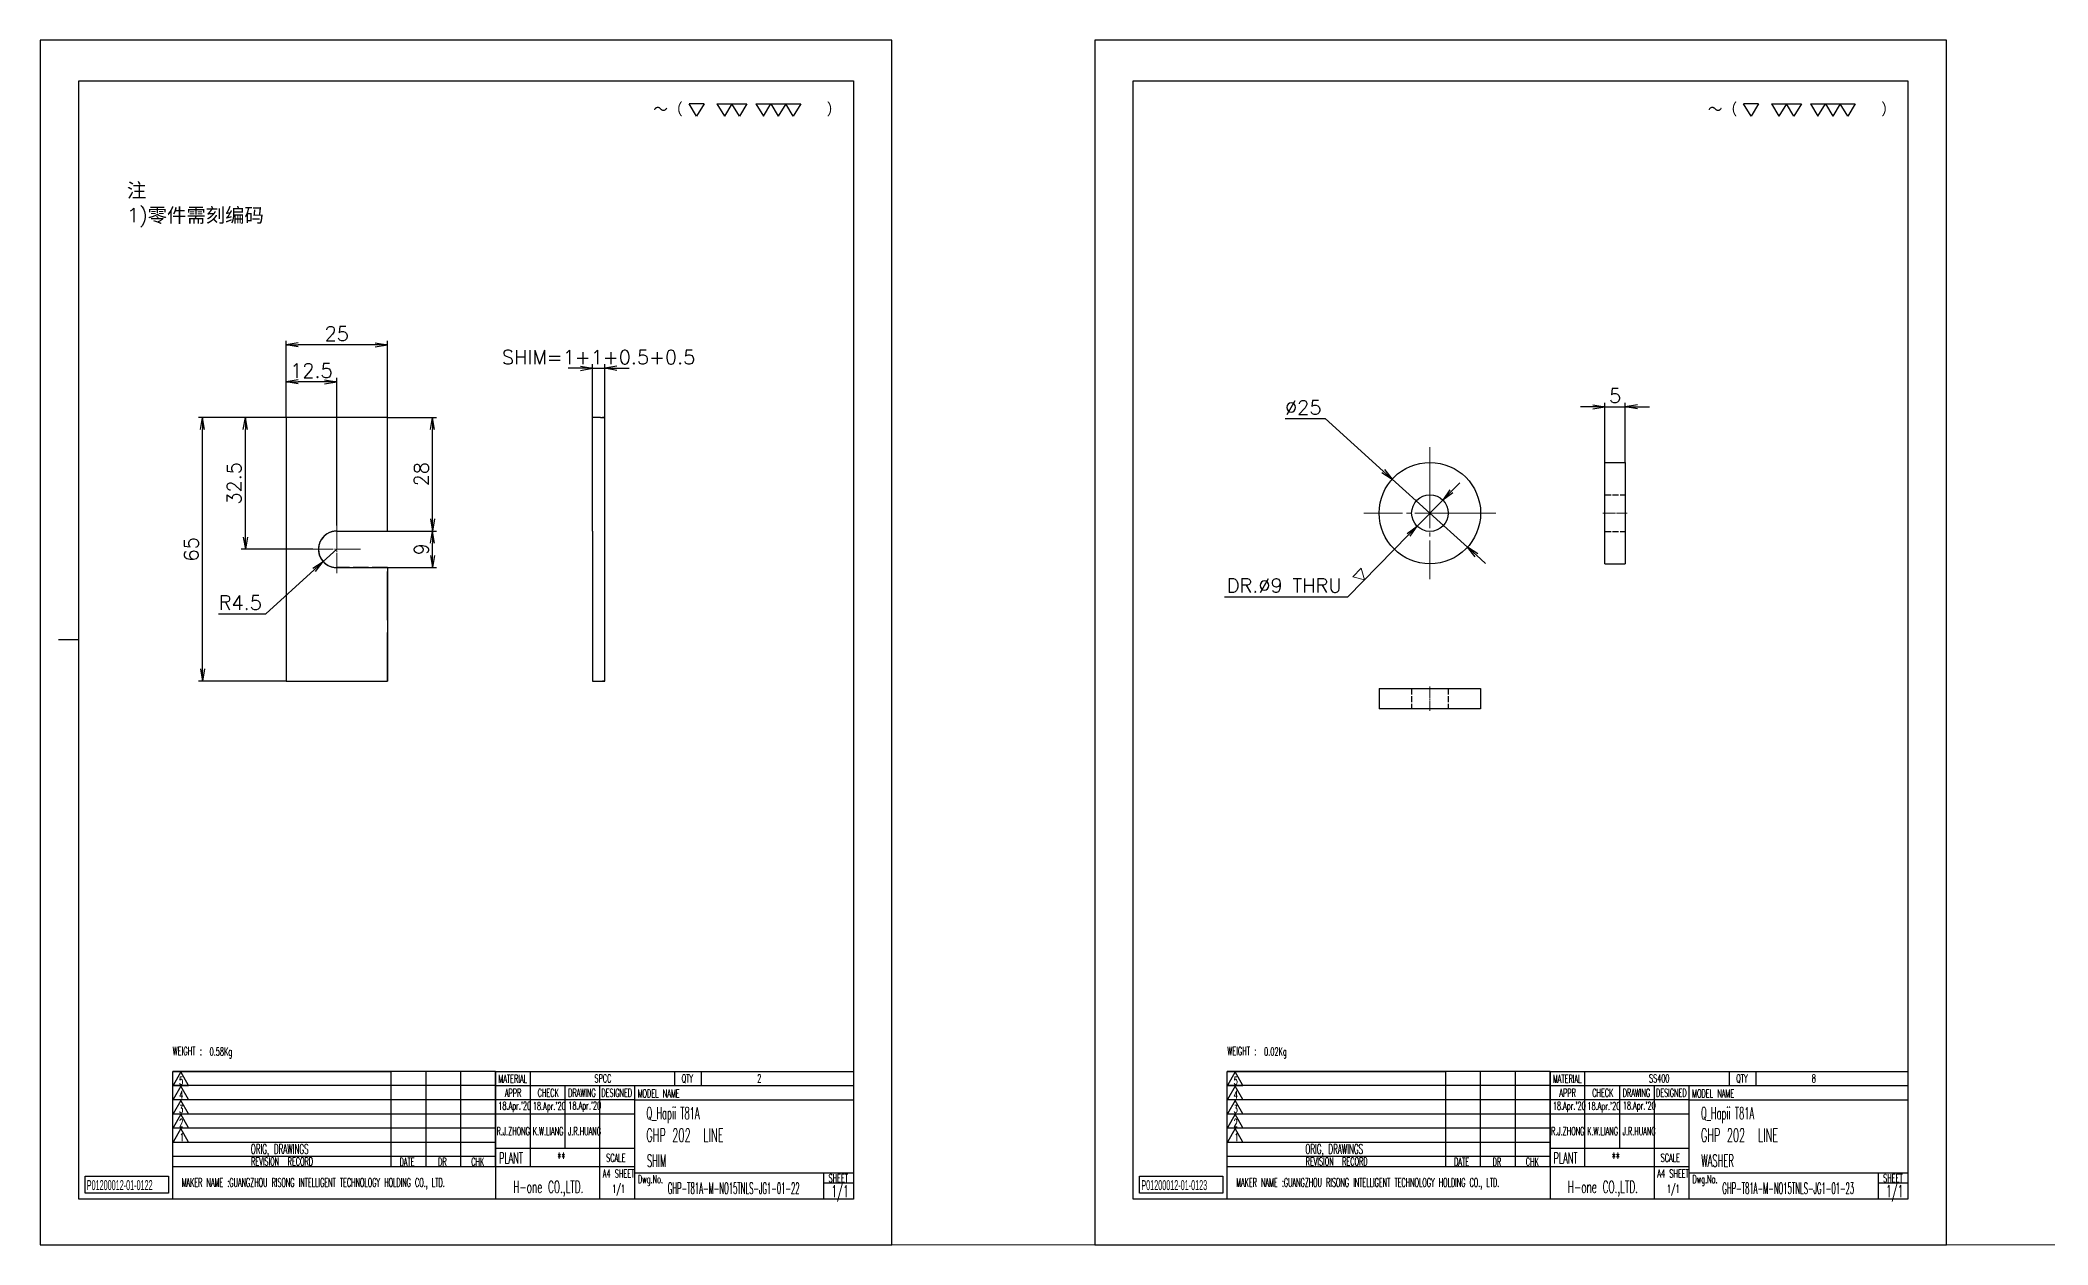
# Model space of a CAD drawing. Header units: millimetres. Extents: x -10155 to 20189, y -25550 to -22580.
# Drawn here: x 15844.8 to 16339.8, y -25547.7 to -25250.7 of the extents above; entities that cross this region are included whole.
import ezdxf
from ezdxf.enums import TextEntityAlignment as Align

# ---------------------------------------------------------------- set-up
doc = ezdxf.new("R2010")
doc.units = ezdxf.units.MM
for name, pattern in [('CENTER-HOKUTO', [23, 20, -1, 1, -1]), ('DASHED', [15, 12, -3]), ('HIDDEN-HOKUTO', [3.8, 2.5, -1.3])]:
    doc.linetypes.add(name, pattern=pattern)
for name, color, linetype in [('6', 2, 'Continuous'), ('title_frame', 7, 'Continuous'), ('word_dim', 253, 'Continuous')]:
    doc.layers.add(name, color=color, linetype=linetype)
for name, color, linetype, lineweight in [('AM_7', 2, 'CENTER-HOKUTO', 30), ('AM_HID', 1, 'HIDDEN-HOKUTO', 25), ('AM_VIS', 7, 'Continuous', 30), ('DIM', 3, 'Continuous', 20)]:
    doc.layers.add(name, color=color, linetype=linetype, lineweight=lineweight)
doc.styles.add('MX_NOTE_STANDARD', font='txt.shx', dxfattribs={"bigfont": 'bigfont.shx'})
doc.styles.get("Standard").update_dxf_attribs({"font": 'romans.shx', "bigfont": 'bigfont.shx'})
doc.dimstyles.new('HKT 1-1', dxfattribs={"dimtxt": 3.5, "dimasz": 3, "dimexe": 1, "dimexo": 0, "dimgap": 1, "dimtad": 3, "dimdsep": 46, "dimtxsty": 'Standard', "dimblk1": 'OPEN', "dimblk2": 'OPEN', "dimsah": 1, "dimcen": 0, "dimclrd": 256, "dimclre": 256, "dimclrt": 3, "dimazin": 2, "dimtfac": 1, "dimtmove": 0, "dimatfit": 3, "dimldrblk": 'OPEN', "dimfxl": 0, "dimtolj": 1, "dimlwd": 25, "dimlwe": 25, "dimarcsym": 0})
doc.dimstyles.new('HKT 1-1$3', dxfattribs={"dimtxt": 3.5, "dimasz": 3, "dimexe": 1, "dimexo": 0, "dimgap": 1, "dimtad": 3, "dimtoh": 1, "dimdsep": 46, "dimtxsty": 'Standard', "dimblk1": 'OPEN', "dimblk2": 'OPEN', "dimsah": 1, "dimcen": 0, "dimclrd": 256, "dimclre": 256, "dimclrt": 3, "dimazin": 2, "dimtfac": 1, "dimtmove": 0, "dimatfit": 3, "dimldrblk": 'OPEN', "dimfxl": 0, "dimtolj": 1, "dimlwd": 25, "dimlwe": 25, "dimarcsym": 0})
doc.dimstyles.new('HKT 1-1$4', dxfattribs={"dimtxt": 3.5, "dimasz": 3, "dimexe": 1, "dimexo": 0, "dimgap": 1, "dimtad": 3, "dimtoh": 1, "dimdsep": 46, "dimtxsty": 'Standard', "dimblk1": 'OPEN', "dimblk2": 'OPEN', "dimsah": 1, "dimcen": 0, "dimclrd": 256, "dimclre": 256, "dimclrt": 3, "dimazin": 2, "dimtfac": 1, "dimtmove": 0, "dimatfit": 3, "dimldrblk": 'OPEN', "dimfxl": 0, "dimtolj": 1, "dimlwd": 25, "dimlwe": 25, "dimarcsym": 0})

# ---------------------------------------------------------------- blocks, each defined once
blk = doc.blocks.new('\\M+18E64\\M+18FE3\\M+182B0\\M+18B4C\\M+18D86\\M+18169\\M+197CE\\M+1816A')
at = {"layer": '6', "color": 3}
for p, q in [((5.64, -0.64), (4.7, 0.92)), ((6.58, 0.92), (4.7, 0.92)), ((6.58, 0.92), (5.64, -0.64)), ((8.19, 0.92), (11.96, 0.92)), ((8.19, 0.92), (9.14, -0.64)), ((10.08, 0.92), (9.14, -0.64)), ((11.02, -0.64), (10.08, 0.92)), ((11.96, 0.92), (11.02, -0.64)), ((13.09, 0.92), (14.98, 0.92)), ((13.09, 0.92), (14.04, -0.64)), ((14.04, -0.64), (14.98, 0.92)), ((14.98, 0.92), (18.74, 0.92)), ((14.98, 0.92), (15.92, -0.64)), ((16.86, 0.92), (15.92, -0.64)), ((17.8, -0.64), (16.86, 0.92)), ((18.74, 0.92), (17.8, -0.64))]:
    blk.add_line(p, q, dxfattribs=at)
at = {"color": 3}
blk.add_text('\\M+18160\\M+18169\\M+18140             \\M+1816A', height=1.68, dxfattribs=at).set_placement((0.19, -0.66))
blk = doc.blocks.new('_Open')
at = {"color": 0, "lineweight": -2}
for p, q in [((-1, 0.17), (0, 0)), ((-1, -0.17), (0, 0)), ((0, 0), (-1, 0))]:
    blk.add_line(p, q, dxfattribs=at)
blk = doc.blocks.new('*D647')
at = {"layer": 'DEFPOINTS', "color": 0, "ltscale": 2}
for p in [(15905.4, -25325.8), (15905.4, -25343.7), (15930.4, -25343.7)]:
    blk.add_point(p, dxfattribs=at)
at = {"layer": 'word_dim', "lineweight": 25, "ltscale": 2}
for p, q in [((15905.4, -25343.7), (15905.4, -25324.8)), ((15927.4, -25325.8), (15908.4, -25325.8)), ((15930.4, -25343.7), (15930.4, -25324.8))]:
    blk.add_line(p, q, dxfattribs=at)
at = {"layer": 'word_dim', "lineweight": 25, "ltscale": 2, "xscale": 3, "yscale": 3, "zscale": 3, "rotation": 180}
blk.add_blockref('_Open', (15905.4, -25325.8), dxfattribs=at)
at = {"layer": 'word_dim', "lineweight": 25, "ltscale": 2, "xscale": 3, "yscale": 3, "zscale": 3}
blk.add_blockref('_Open', (15930.4, -25325.8), dxfattribs=at)
at = {"layer": 'word_dim', "color": 3, "ltscale": 2, "insert": (15917.9, -25323.05), "char_height": 3.5, "attachment_point": 5}
blk.add_mtext('\\A1;25', dxfattribs=at)
blk = doc.blocks.new('*D648')
at = {"layer": 'DEFPOINTS', "color": 0, "ltscale": 2}
for p in [(15884.79, -25343.7), (15905.4, -25343.7), (15905.4, -25408.7)]:
    blk.add_point(p, dxfattribs=at)
at = {"layer": 'word_dim', "lineweight": 25, "ltscale": 2}
for p, q in [((15905.4, -25343.7), (15883.79, -25343.7)), ((15884.79, -25405.7), (15884.79, -25346.7)), ((15905.4, -25408.7), (15883.79, -25408.7))]:
    blk.add_line(p, q, dxfattribs=at)
at = {"layer": 'word_dim', "lineweight": 25, "ltscale": 2, "xscale": 3, "yscale": 3, "zscale": 3}
for p, rotation in [((15884.79, -25343.7), 90), ((15884.79, -25408.7), 270)]:
    blk.add_blockref('_Open', p, dxfattribs=dict(at, rotation=rotation))
at = {"layer": 'word_dim', "color": 3, "ltscale": 2, "insert": (15882.04, -25376.2), "char_height": 3.5, "attachment_point": 5, "rotation": 90}
blk.add_mtext('\\A1;65', dxfattribs=at)
blk = doc.blocks.new('*D649')
at = {"layer": 'DEFPOINTS', "color": 0, "ltscale": 2}
for p in [(15905.4, -25334.9), (15905.4, -25343.7), (15917.9, -25370.35)]:
    blk.add_point(p, dxfattribs=at)
at = {"layer": 'word_dim', "lineweight": 25, "ltscale": 2}
for p, q in [((15905.4, -25343.7), (15905.4, -25333.9)), ((15917.9, -25370.35), (15917.9, -25333.9)), ((15914.9, -25334.9), (15908.4, -25334.9))]:
    blk.add_line(p, q, dxfattribs=at)
at = {"layer": 'word_dim', "lineweight": 25, "ltscale": 2, "xscale": 3, "yscale": 3, "zscale": 3, "rotation": 180}
blk.add_blockref('_Open', (15905.4, -25334.9), dxfattribs=at)
at = {"layer": 'word_dim', "lineweight": 25, "ltscale": 2, "xscale": 3, "yscale": 3, "zscale": 3}
blk.add_blockref('_Open', (15917.9, -25334.9), dxfattribs=at)
at = {"layer": 'word_dim', "color": 3, "ltscale": 2, "insert": (15911.65, -25332.15), "char_height": 3.5, "attachment_point": 5}
blk.add_mtext('\\A1;12.5', dxfattribs=at)
blk = doc.blocks.new('*D650')
at = {"layer": 'DEFPOINTS', "color": 0, "ltscale": 2}
for p in [(15895.38, -25343.7), (15905.4, -25343.7), (15912.05, -25376.2)]:
    blk.add_point(p, dxfattribs=at)
at = {"layer": 'word_dim', "lineweight": 25, "ltscale": 2}
for p, q in [((15905.4, -25343.7), (15894.38, -25343.7)), ((15895.38, -25373.2), (15895.38, -25346.7)), ((15912.05, -25376.2), (15894.38, -25376.2))]:
    blk.add_line(p, q, dxfattribs=at)
at = {"layer": 'word_dim', "lineweight": 25, "ltscale": 2, "xscale": 3, "yscale": 3, "zscale": 3}
for p, rotation in [((15895.38, -25343.7), 90), ((15895.38, -25376.2), 270)]:
    blk.add_blockref('_Open', p, dxfattribs=dict(at, rotation=rotation))
at = {"layer": 'word_dim', "color": 3, "ltscale": 2, "insert": (15892.63, -25359.95), "char_height": 3.5, "attachment_point": 5, "rotation": 90}
blk.add_mtext('\\A1;32.5', dxfattribs=at)
blk = doc.blocks.new('*D651')
at = {"layer": 'DEFPOINTS', "color": 0, "ltscale": 2}
for p in [(15930.4, -25343.7), (15941.53, -25343.7), (15930.4, -25371.7)]:
    blk.add_point(p, dxfattribs=at)
at = {"layer": 'word_dim', "lineweight": 25, "ltscale": 2}
for p, q in [((15930.4, -25343.7), (15942.53, -25343.7)), ((15941.53, -25368.7), (15941.53, -25346.7)), ((15930.4, -25371.7), (15942.53, -25371.7))]:
    blk.add_line(p, q, dxfattribs=at)
at = {"layer": 'word_dim', "lineweight": 25, "ltscale": 2, "xscale": 3, "yscale": 3, "zscale": 3}
for p, rotation in [((15941.53, -25343.7), 90), ((15941.53, -25371.7), 270)]:
    blk.add_blockref('_Open', p, dxfattribs=dict(at, rotation=rotation))
at = {"layer": 'word_dim', "color": 3, "ltscale": 2, "insert": (15938.78, -25357.7), "char_height": 3.5, "attachment_point": 5, "rotation": 90}
blk.add_mtext('\\A1;28', dxfattribs=at)
blk = doc.blocks.new('*D652')
at = {"layer": 'DEFPOINTS', "color": 0, "ltscale": 2}
for p in [(15930.4, -25371.7), (15941.53, -25371.7), (15930.4, -25380.7)]:
    blk.add_point(p, dxfattribs=at)
at = {"layer": 'word_dim', "lineweight": 25, "ltscale": 2}
for p, q in [((15930.4, -25371.7), (15942.53, -25371.7)), ((15941.53, -25377.7), (15941.53, -25374.7)), ((15930.4, -25380.7), (15942.53, -25380.7))]:
    blk.add_line(p, q, dxfattribs=at)
at = {"layer": 'word_dim', "lineweight": 25, "ltscale": 2, "xscale": 3, "yscale": 3, "zscale": 3}
for p, rotation in [((15941.53, -25371.7), 90), ((15941.53, -25380.7), 270)]:
    blk.add_blockref('_Open', p, dxfattribs=dict(at, rotation=rotation))
at = {"layer": 'word_dim', "color": 3, "ltscale": 2, "insert": (15938.78, -25376.2), "char_height": 3.5, "attachment_point": 5, "rotation": 90}
blk.add_mtext('\\A1;9', dxfattribs=at)
blk = doc.blocks.new('*D653')
at = {"layer": 'DEFPOINTS', "color": 0, "ltscale": 2}
for p in [(15917.9, -25376.2), (15914.58, -25379.24)]:
    blk.add_point(p, dxfattribs=at)
at = {"layer": 'word_dim', "lineweight": 25, "ltscale": 2}
for p, q in [((15917.9, -25376.2), (15914.58, -25379.24)), ((15900.46, -25392.11), (15912.36, -25381.26)), ((15888.79, -25392.11), (15900.46, -25392.11))]:
    blk.add_line(p, q, dxfattribs=at)
at = {"layer": 'word_dim', "lineweight": 25, "ltscale": 2, "xscale": 3, "yscale": 3, "zscale": 3, "rotation": 42.36104435192084}
blk.add_blockref('_Open', (15914.58, -25379.24), dxfattribs=at)
at = {"layer": 'word_dim', "color": 3, "ltscale": 2, "insert": (15894.12, -25389.36), "char_height": 3.5, "attachment_point": 5}
blk.add_mtext('\\A1;R4.5', dxfattribs=at)
blk = doc.blocks.new('*D654')
at = {"layer": 'DEFPOINTS', "color": 0, "ltscale": 2}
for p in [(15983.97, -25331.58), (15980.97, -25343.7), (15983.97, -25343.7)]:
    blk.add_point(p, dxfattribs=at)
at = {"layer": 'word_dim', "lineweight": 25, "ltscale": 2}
for p, q in [((15977.97, -25331.58), (15974.97, -25331.58)), ((15980.97, -25343.7), (15980.97, -25330.58)), ((15980.97, -25331.58), (15983.97, -25331.58)), ((15983.97, -25343.7), (15983.97, -25330.58)), ((15986.97, -25331.58), (15989.97, -25331.58))]:
    blk.add_line(p, q, dxfattribs=at)
at = {"layer": 'word_dim', "lineweight": 25, "ltscale": 2, "xscale": 3, "yscale": 3, "zscale": 3}
blk.add_blockref('_Open', (15980.97, -25331.58), dxfattribs=at)
at = {"layer": 'word_dim', "lineweight": 25, "ltscale": 2, "xscale": 3, "yscale": 3, "zscale": 3, "rotation": 180}
blk.add_blockref('_Open', (15983.97, -25331.58), dxfattribs=at)
at = {"layer": 'word_dim', "color": 3, "ltscale": 2, "insert": (15982.47, -25328.83), "char_height": 3.5, "attachment_point": 5}
blk.add_mtext('\\A1;SHIM=1+1+0.5+0.5', dxfattribs=at)
blk = doc.blocks.new('*D660')
at = {"layer": 'DEFPOINTS', "color": 0, "ltscale": 2}
for p in [(16178.15, -25358.91), (16196.7, -25375.66)]:
    blk.add_point(p, dxfattribs=at)
at = {"layer": 'word_dim', "lineweight": 25, "ltscale": 2}
for p, q in [((16151.78, -25343.98), (16161.61, -25343.98)), ((16161.61, -25343.98), (16175.92, -25356.9)), ((16196.7, -25375.66), (16178.15, -25358.91)), ((16198.93, -25377.67), (16201.16, -25379.68))]:
    blk.add_line(p, q, dxfattribs=at)
at = {"layer": 'word_dim', "lineweight": 25, "ltscale": 2, "xscale": 3, "yscale": 3, "zscale": 3}
for p, rotation in [((16178.15, -25358.91), 317.9260215707262), ((16196.7, -25375.66), 137.9260215707262)]:
    blk.add_blockref('_Open', p, dxfattribs=dict(at, rotation=rotation))
at = {"layer": 'word_dim', "color": 3, "ltscale": 2, "insert": (16156.2, -25341.23), "char_height": 3.5, "attachment_point": 5}
blk.add_mtext('\\A1;∅25', dxfattribs=at)
blk = doc.blocks.new('*D661')
at = {"layer": 'DEFPOINTS', "color": 0, "ltscale": 2}
for p in [(16190.58, -25364.07), (16184.27, -25370.5)]:
    blk.add_point(p, dxfattribs=at)
at = {"layer": 'word_dim', "lineweight": 25, "ltscale": 2}
for p, q in [((16192.68, -25361.93), (16194.78, -25359.79)), ((16190.58, -25364.07), (16184.27, -25370.5)), ((16167.23, -25387.88), (16182.17, -25372.64)), ((16136.8, -25387.88), (16167.23, -25387.88))]:
    blk.add_line(p, q, dxfattribs=at)
at = {"layer": 'word_dim', "lineweight": 25, "ltscale": 2, "xscale": 3, "yscale": 3, "zscale": 3}
for p, rotation in [((16190.58, -25364.07), 225.5586871352756), ((16184.27, -25370.5), 45.55868713527562)]:
    blk.add_blockref('_Open', p, dxfattribs=dict(at, rotation=rotation))
at = {"layer": 'word_dim', "color": 3, "ltscale": 2, "insert": (16151.51, -25385.13), "char_height": 3.5, "attachment_point": 5}
blk.add_mtext('\\A1;{\\Fromans,bigfont|c134;DR.}∅9{\\Fromans,bigfont|c134; THRU}', dxfattribs=at)
blk = doc.blocks.new('*D662')
at = {"layer": 'DEFPOINTS', "color": 0, "ltscale": 2}
for p in [(16235.59, -25341.09), (16230.59, -25354.78), (16235.59, -25354.78)]:
    blk.add_point(p, dxfattribs=at)
at = {"layer": 'word_dim', "lineweight": 25, "ltscale": 2}
for p, q in [((16227.59, -25341.09), (16224.59, -25341.09)), ((16230.59, -25354.78), (16230.59, -25340.09)), ((16230.59, -25341.09), (16235.59, -25341.09)), ((16235.59, -25354.78), (16235.59, -25340.09)), ((16238.59, -25341.09), (16241.59, -25341.09))]:
    blk.add_line(p, q, dxfattribs=at)
at = {"layer": 'word_dim', "lineweight": 25, "ltscale": 2, "xscale": 3, "yscale": 3, "zscale": 3}
blk.add_blockref('_Open', (16230.59, -25341.09), dxfattribs=at)
at = {"layer": 'word_dim', "lineweight": 25, "ltscale": 2, "xscale": 3, "yscale": 3, "zscale": 3, "rotation": 180}
blk.add_blockref('_Open', (16235.59, -25341.09), dxfattribs=at)
at = {"layer": 'word_dim', "color": 3, "ltscale": 2, "insert": (16233.09, -25338.34), "char_height": 3.5, "attachment_point": 5}
blk.add_mtext('\\A1;5', dxfattribs=at)

msp = doc.modelspace()

# ---------------------------------------------------------------- linework, layer by layer
at = {"linetype": 'Continuous'}
for p, q in [((15991.382, -25511.929), (16045.282, -25511.929)), ((16251.382, -25511.929), (16305.282, -25511.929))]:
    msp.add_line(p, q, dxfattribs=at)
at = {"layer": 'AM_7', "lineweight": 13}
for p, q in [((16187.425, -25351.033), (16187.425, -25383.533)), ((16203.675, -25367.283), (16171.175, -25367.283))]:
    msp.add_line(p, q, dxfattribs=at)
at = {"layer": 'AM_7', "lineweight": 13, "ltscale": 0.15}
msp.add_line((16230.089, -25367.283), (16236.089, -25367.283), dxfattribs=at)
at = {"layer": 'AM_7', "lineweight": 13, "ltscale": 0.2925}
for p, q in [((15917.9, -25370.355), (15917.9, -25382.055)), ((15923.75, -25376.205), (15912.05, -25376.205))]:
    msp.add_line(p, q, dxfattribs=at)
at = {"layer": 'AM_7', "lineweight": 13, "ltscale": 0.150015}
msp.add_line((16187.425, -25410.025), (16187.425, -25416.026), dxfattribs=at)
at = {"layer": 'AM_HID', "color": 1, "linetype": 'DASHED'}
for p, q in [((15930.4, -25343.705), (15905.4, -25343.705)), ((15930.4, -25371.705), (15930.4, -25343.705)), ((15930.4, -25408.705), (15930.4, -25380.705))]:
    msp.add_line(p, q, dxfattribs=at)
at = {"layer": 'AM_HID', "color": 1, "linetype": 'DASHED', "ltscale": 0.125}
for p, q in [((16230.589, -25362.783), (16235.589, -25362.783)), ((16230.589, -25371.783), (16235.589, -25371.783)), ((16182.925, -25410.525), (16182.925, -25415.525)), ((16191.925, -25410.525), (16191.925, -25415.525))]:
    msp.add_line(p, q, dxfattribs=at)
at = {"layer": 'AM_HID', "color": 1, "linetype": 'DASHED', "ltscale": 0.3125}
msp.add_line((15930.4, -25380.705), (15917.9, -25380.705), dxfattribs=at)
at = {"layer": 'AM_HID', "color": 1, "linetype": 'DASHED'}
for centre, radius, start, end in [((15917.899, -25376.201), 4.496, 90.23553, 121.47902), ((15917.899, -25376.201), 4.496, 90.35624, 121.46441), ((15917.899, -25376.201), 4.496, 90.47452, 121.44975), ((15917.899, -25376.201), 4.496, 90.53278, 121.4424), ((15917.897, -25376.204), 4.496, 148.42188, 180.01379), ((15917.897, -25376.204), 4.496, 148.42962, 180.01379), ((15917.897, -25376.204), 4.496, 148.44512, 180.01379), ((15917.897, -25376.204), 4.496, 148.46067, 180.01379), ((15917.897, -25376.206), 4.496, 179.98621, 211.63414), ((15917.9, -25376.205), 4.5, 180.00358, 269.99642), ((15917.9, -25376.205), 4.5, 180.00358, 269.99642), ((15917.9, -25376.205), 4.5, 180.00358, 269.99642), ((15917.899, -25376.209), 4.496, 238.36635, 270.01379)]:
    msp.add_arc(centre, radius, start, end, dxfattribs=at)
at = {"layer": 'AM_VIS'}
for p, q in [((15930.4, -25343.705), (15905.4, -25343.705)), ((15905.4, -25343.705), (15905.4, -25408.705)), ((15905.4, -25343.705), (15905.4, -25408.705)), ((15930.4, -25371.705), (15930.4, -25343.705)), ((15980.969, -25371.705), (15980.969, -25343.705)), ((15983.969, -25371.705), (15983.969, -25343.705)), ((16230.589, -25379.783), (16230.589, -25354.783)), ((16235.589, -25354.783), (16235.589, -25379.783)), ((15930.4, -25380.705), (15930.4, -25408.705)), ((15980.969, -25380.705), (15980.969, -25408.705)), ((15983.969, -25408.705), (15983.969, -25380.705)), ((15905.4, -25408.705), (15930.4, -25408.705)), ((15905.4, -25408.705), (15930.4, -25408.705))]:
    msp.add_line(p, q, dxfattribs=at)
at = {"layer": 'AM_VIS', "ltscale": 0.05}
for p, q in [((15982.969, -25343.705), (15980.969, -25343.705)), ((15980.969, -25408.705), (15982.969, -25408.705))]:
    msp.add_line(p, q, dxfattribs=at)
at = {"layer": 'AM_VIS', "ltscale": 0.025}
for p, q in [((15982.969, -25343.705), (15983.969, -25343.705)), ((15983.969, -25343.705), (15983.969, -25343.705)), ((15982.969, -25408.705), (15983.969, -25408.705)), ((15983.969, -25408.705), (15983.969, -25408.705))]:
    msp.add_line(p, q, dxfattribs=at)
at = {"layer": 'AM_VIS', "ltscale": 0.0125}
for p, q in [((15983.969, -25343.705), (15983.469, -25343.705)), ((15983.469, -25343.705), (15983.969, -25343.705)), ((15983.969, -25408.705), (15983.469, -25408.705)), ((15983.469, -25408.705), (15983.969, -25408.705))]:
    msp.add_line(p, q, dxfattribs=at)
at = {"layer": 'AM_VIS', "ltscale": 0.125}
for p, q in [((16230.589, -25354.783), (16235.589, -25354.783)), ((16230.589, -25379.783), (16235.589, -25379.783)), ((16174.925, -25410.525), (16174.925, -25415.525)), ((16199.925, -25410.525), (16199.925, -25415.525))]:
    msp.add_line(p, q, dxfattribs=at)
at = {"layer": 'AM_VIS', "ltscale": 0.001073}
msp.add_line((15917.857, -25371.705), (15917.9, -25371.705), dxfattribs=at)
at = {"layer": 'AM_VIS', "ltscale": 0.000959065}
msp.add_line((15917.862, -25371.705), (15917.9, -25371.705), dxfattribs=at)
at = {"layer": 'AM_VIS', "ltscale": 0.000726783}
msp.add_line((15917.871, -25371.705), (15917.9, -25371.705), dxfattribs=at)
at = {"layer": 'AM_VIS', "ltscale": 0.000489699}
msp.add_line((15917.881, -25371.705), (15917.9, -25371.705), dxfattribs=at)
at = {"layer": 'AM_VIS', "ltscale": 0.3125}
for p, q in [((15917.9, -25371.705), (15930.4, -25371.705)), ((15917.9, -25371.705), (15930.4, -25371.705)), ((15917.9, -25380.705), (15930.4, -25380.705)), ((16174.925, -25410.525), (16187.425, -25410.525)), ((16187.425, -25410.525), (16199.925, -25410.525)), ((16187.425, -25415.525), (16174.925, -25415.525)), ((16199.925, -25415.525), (16187.425, -25415.525))]:
    msp.add_line(p, q, dxfattribs=at)
at = {"layer": 'AM_VIS', "ltscale": 0.1125}
for p, q in [((15980.969, -25371.705), (15980.969, -25376.205)), ((15983.969, -25376.205), (15983.969, -25371.705)), ((15980.969, -25376.205), (15980.969, -25380.705)), ((15983.969, -25380.705), (15983.969, -25376.205))]:
    msp.add_line(p, q, dxfattribs=at)
at = {"layer": 'AM_VIS'}
for radius in [12.5, 4.5]:
    msp.add_circle((16187.425, -25367.283), radius, dxfattribs=at)
for centre, radius, start, end in [((15917.9, -25376.205), 4.5, 90, 270), ((15917.903, -25376.208), 4.504, 121.48011, 148.4595), ((15917.903, -25376.208), 4.504, 121.46543, 148.44399), ((15917.903, -25376.208), 4.504, 121.45072, 148.42851), ((15917.903, -25376.208), 4.504, 121.44335, 148.42079), ((15917.903, -25376.202), 4.505, 211.63517, 238.36532)]:
    msp.add_arc(centre, radius, start, end, dxfattribs=at)
at = {"layer": 'DIM', "ltscale": 2}
for p, q in [((16054.782, -25547.679), (16104.782, -25547.679)), ((16314.782, -25547.679), (16364.782, -25547.679))]:
    msp.add_line(p, q, dxfattribs=at)
msp.add_lwpolyline([(16171.321, -25383.704), (16170.516, -25380.814), (16168.416, -25382.956)], close=True, dxfattribs=at)
at = {"layer": 'title_frame'}
for p, q in [((15854.282, -25260.679), (16045.282, -25260.679)), ((15854.282, -25536.429), (15854.282, -25260.679)), ((15859.282, -25260.679), (16045.282, -25260.679)), ((16045.282, -25260.679), (16045.282, -25536.429)), ((16114.282, -25260.679), (16305.282, -25260.679)), ((16114.282, -25536.429), (16114.282, -25260.679)), ((16119.282, -25260.679), (16305.282, -25260.679)), ((16305.282, -25260.679), (16305.282, -25536.429)), ((15854.282, -25398.554), (15849.282, -25398.554)), ((15877.457, -25536.429), (15877.457, -25504.929)), ((15877.457, -25504.929), (15931.357, -25504.929)), ((15957.082, -25504.929), (15877.457, -25504.929)), ((15879.437, -25505.053), (15877.557, -25508.375)), ((15881.316, -25508.375), (15879.437, -25505.053)), ((15931.357, -25528.429), (15931.357, -25504.929)), ((15939.932, -25528.429), (15939.932, -25504.929)), ((15939.932, -25528.429), (15939.932, -25504.929)), ((15948.507, -25528.429), (15948.507, -25504.929)), ((15948.507, -25528.429), (15948.507, -25504.929)), ((15957.082, -25504.929), (15957.082, -25508.429)), ((15957.082, -25528.429), (15957.082, -25504.929)), ((15957.082, -25504.929), (15957.082, -25536.429)), ((15957.082, -25504.929), (15957.082, -25536.429)), ((15957.082, -25504.929), (16045.282, -25504.929)), ((15965.657, -25528.429), (15965.657, -25504.929)), ((16001.182, -25504.929), (16001.182, -25508.429)), ((16007.754, -25504.929), (16007.754, -25508.429)), ((16137.457, -25536.429), (16137.457, -25504.929)), ((16137.457, -25504.929), (16191.357, -25504.929)), ((16217.082, -25504.929), (16137.457, -25504.929)), ((16139.437, -25505.053), (16137.557, -25508.375)), ((16141.316, -25508.375), (16139.437, -25505.053)), ((16191.357, -25528.429), (16191.357, -25504.929)), ((16199.932, -25528.429), (16199.932, -25504.929)), ((16199.932, -25528.429), (16199.932, -25504.929)), ((16208.507, -25528.429), (16208.507, -25504.929)), ((16208.507, -25528.429), (16208.507, -25504.929)), ((16217.082, -25504.929), (16217.082, -25508.429)), ((16217.082, -25528.429), (16217.082, -25504.929)), ((16217.082, -25504.929), (16217.082, -25536.429)), ((16217.082, -25504.929), (16217.082, -25536.429)), ((16217.082, -25504.929), (16305.282, -25504.929)), ((16225.657, -25528.429), (16225.657, -25504.929)), ((16261.182, -25504.929), (16261.182, -25508.429)), ((16267.754, -25504.929), (16267.754, -25508.429)), ((15931.357, -25508.429), (15877.457, -25508.429)), ((15957.082, -25508.429), (15877.457, -25508.429)), ((15931.357, -25511.929), (15877.457, -25511.929)), ((15957.082, -25511.929), (15877.457, -25511.929)), ((15877.557, -25508.375), (15881.316, -25508.375)), ((15879.437, -25508.53), (15877.557, -25511.852)), ((15877.557, -25511.852), (15881.316, -25511.852)), ((15879.437, -25512.06), (15877.557, -25515.382)), ((15881.316, -25511.852), (15879.437, -25508.53)), ((15881.316, -25515.382), (15879.437, -25512.06)), ((15957.082, -25508.429), (16045.282, -25508.429)), ((15991.382, -25511.929), (15957.082, -25511.929)), ((15974.232, -25523.833), (15974.232, -25508.429)), ((15982.807, -25536.429), (15982.807, -25508.429)), ((15991.382, -25536.429), (15991.382, -25508.429)), ((16191.357, -25508.429), (16137.457, -25508.429)), ((16217.082, -25508.429), (16137.457, -25508.429)), ((16191.357, -25511.929), (16137.457, -25511.929)), ((16217.082, -25511.929), (16137.457, -25511.929)), ((16137.557, -25508.375), (16141.316, -25508.375)), ((16139.437, -25508.53), (16137.557, -25511.852)), ((16137.557, -25511.852), (16141.316, -25511.852)), ((16139.437, -25512.06), (16137.557, -25515.382)), ((16141.316, -25511.852), (16139.437, -25508.53)), ((16141.316, -25515.382), (16139.437, -25512.06)), ((16217.082, -25508.429), (16305.282, -25508.429)), ((16251.382, -25511.929), (16217.082, -25511.929)), ((16234.232, -25523.833), (16234.232, -25508.429)), ((16242.807, -25536.429), (16242.807, -25508.429)), ((16251.382, -25536.429), (16251.382, -25508.429)), ((15931.357, -25515.429), (15877.457, -25515.429)), ((15957.082, -25515.429), (15877.457, -25515.429)), ((15877.557, -25515.382), (15881.316, -25515.382)), ((15879.437, -25515.473), (15877.557, -25518.795)), ((15881.316, -25518.795), (15879.437, -25515.473)), ((15991.382, -25515.429), (15957.082, -25515.429)), ((16191.357, -25515.429), (16137.457, -25515.429)), ((16217.082, -25515.429), (16137.457, -25515.429)), ((16137.557, -25515.382), (16141.316, -25515.382)), ((16139.437, -25515.473), (16137.557, -25518.795)), ((16141.316, -25518.795), (16139.437, -25515.473)), ((16251.382, -25515.429), (16217.082, -25515.429)), ((15931.357, -25518.929), (15877.457, -25518.929)), ((15957.082, -25518.929), (15877.457, -25518.929)), ((15877.557, -25518.795), (15881.316, -25518.795)), ((15879.437, -25519.002), (15877.557, -25522.325)), ((15881.316, -25522.325), (15879.437, -25519.002)), ((16191.357, -25518.929), (16137.457, -25518.929)), ((16217.082, -25518.929), (16137.457, -25518.929)), ((16137.557, -25518.795), (16141.316, -25518.795)), ((16139.437, -25519.002), (16137.557, -25522.325)), ((16141.316, -25522.325), (16139.437, -25519.002)), ((15931.357, -25522.429), (15877.457, -25522.429)), ((15957.082, -25522.429), (15877.457, -25522.429)), ((15931.357, -25525.929), (15877.457, -25525.929)), ((15957.082, -25525.929), (15877.457, -25525.929)), ((15877.557, -25522.325), (15881.316, -25522.325)), ((15957.082, -25523.833), (15991.382, -25523.833)), ((16191.357, -25522.429), (16137.457, -25522.429)), ((16217.082, -25522.429), (16137.457, -25522.429)), ((16191.357, -25525.929), (16137.457, -25525.929)), ((16217.082, -25525.929), (16137.457, -25525.929)), ((16137.557, -25522.325), (16141.316, -25522.325)), ((16217.082, -25523.833), (16251.382, -25523.833)), ((15855.867, -25530.776), (15876.395, -25530.776)), ((15855.867, -25534.976), (15855.867, -25530.776)), ((15876.395, -25530.776), (15876.395, -25534.976)), ((15957.082, -25528.429), (15877.457, -25528.429)), ((15991.382, -25528.429), (15957.082, -25528.429)), ((15991.382, -25529.929), (16045.282, -25529.929)), ((16037.932, -25529.929), (16037.932, -25536.429)), ((16115.867, -25530.776), (16136.395, -25530.776)), ((16115.867, -25534.976), (16115.867, -25530.776)), ((16136.395, -25530.776), (16136.395, -25534.976)), ((16217.082, -25528.429), (16137.457, -25528.429)), ((16251.382, -25528.429), (16217.082, -25528.429)), ((16251.382, -25529.929), (16305.282, -25529.929)), ((16297.932, -25529.929), (16297.932, -25536.429)), ((16045.282, -25536.429), (15854.282, -25536.429)), ((15876.395, -25534.976), (15855.867, -25534.976)), ((16045.282, -25536.429), (15991.382, -25536.429)), ((16037.932, -25532.429), (16045.282, -25532.429)), ((16305.282, -25536.429), (16114.282, -25536.429)), ((16136.395, -25534.976), (16115.867, -25534.976)), ((16305.282, -25536.429), (16251.382, -25536.429)), ((16297.932, -25532.429), (16305.282, -25532.429))]:
    msp.add_line(p, q, dxfattribs=at)
at = {"layer": 'title_frame', "color": 4}
for points in [[(15844.782, -25547.679), (16054.782, -25547.679), (16054.782, -25250.679), (15844.782, -25250.679)], [(16104.782, -25547.679), (16314.782, -25547.679), (16314.782, -25250.679), (16104.782, -25250.679)]]:
    msp.add_lwpolyline(points, close=True, dxfattribs=at)

# ---------------------------------------------------------------- block references
at = {"layer": 'title_frame', "xscale": 1.959999999999127, "yscale": 1.959999999999127, "zscale": 1.96}
for p in [(15995.573, -25268.144), (16255.573, -25268.144)]:
    msp.add_blockref('\\M+18E64\\M+18FE3\\M+182B0\\M+18B4C\\M+18D86\\M+18169\\M+197CE\\M+1816A', p, dxfattribs=at)

# ---------------------------------------------------------------- texts
at = {"ltscale": 2, "char_height": 3.5, "attachment_point": 1}
for s, insert, width in [('{\\fSimSun|b0|i0|c134|p2;\\C3;注}', (15866.188, -25285.956), 10.36469), ('{\\Fromans,bigfont|c134;\\C3;1)\\fSimSun|b0|i0|c134|p2;零件需刻编码}', (15866.188, -25292.087), 96.90613)]:
    msp.add_mtext(s, dxfattribs=dict(at, insert=insert, width=width))
at = {"linetype": 'Continuous', "char_height": 3, "width": 50.9, "attachment_point": 4}
for s, insert in [('{\\W0.5;\\C3;Q_Hapii T81A}', (15994.261, -25515.717)), ('{\\W0.5;\\C3;Q_Hapii T81A}', (16254.261, -25515.717)), ('{\\Fromans,bigfont|c134;\\W0.5;\\C3;SHIM}', (15994.382, -25526.929)), ('{\\W0.5;\\C3;WASHER}', (16254.382, -25526.929))]:
    msp.add_mtext(s, dxfattribs=dict(at, insert=insert))
at = {"layer": 'title_frame', "color": 3, "style": 'MX_NOTE_STANDARD'}
for s, height, width, p in [('WEIGHT : ', 2, 0.5341, (15877.481, -25500.903)), ('0.58Kg', 2, 0.5341, (15886.546, -25501.036)), ('WEIGHT : ', 2, 0.5341, (16137.481, -25500.903)), ('0.02Kg', 2, 0.5341, (16146.546, -25501.036)), ('5', 1.918, 0.5341, (15879.042, -25508.149)), ('MATERIAL', 1.9728, 0.5341, (15957.754, -25507.717)), ('SPCC', 1.9728, 0.5341, (15981.455, -25507.631)), ('QTY', 1.9728, 0.5341, (16002.955, -25507.631)), ('2', 1.973, 0.5341, (16021.583, -25507.631)), ('5', 1.918, 0.5341, (16139.042, -25508.149)), ('MATERIAL', 1.9728, 0.5341, (16217.754, -25507.717)), ('SS400', 1.9728, 0.5341, (16241.455, -25507.631)), ('QTY', 1.9728, 0.5341, (16262.955, -25507.631)), ('8', 1.973, 0.5341, (16281.583, -25507.631)), ('4', 1.918, 0.5341, (15879.042, -25511.627)), ('APPR', 1.9728, 0.5341, (15959.35, -25511.188)), ('CHECK', 1.9728, 0.5341, (15967.445, -25511.188)), ('DRAWING', 1.9728, 0.5341, (15974.965, -25511.188)), ('DESIGNED', 1.9728, 0.5341, (15983.156, -25511.188)), ('MODEL NAME', 1.9728, 0.5341, (15992.085, -25511.338)), ('4', 1.918, 0.5341, (16139.042, -25511.627)), ('APPR', 1.9728, 0.5341, (16219.35, -25511.188)), ('CHECK', 1.9728, 0.5341, (16227.445, -25511.188)), ('DRAWING', 1.9728, 0.5341, (16234.965, -25511.188)), ('DESIGNED', 1.9728, 0.5341, (16243.156, -25511.188)), ('MODEL NAME', 1.9728, 0.5341, (16252.085, -25511.338)), ('3', 1.918, 0.5341, (15879.042, -25515.156)), ('2', 1.918, 0.5341, (15879.042, -25518.569)), ("18.Apr.'20", 1.9, 0.5341, (15957.729, -25514.354)), ("18.Apr.'20", 1.9, 0.5341, (15966.257, -25514.397)), ("18.Apr.'20", 1.9, 0.5341, (15974.99, -25514.288)), ('3', 1.918, 0.5341, (16139.042, -25515.156)), ('2', 1.918, 0.5341, (16139.042, -25518.569)), ("18.Apr.'20", 1.9, 0.5341, (16217.729, -25514.354)), ("18.Apr.'20", 1.9, 0.5341, (16226.257, -25514.397)), ("18.Apr.'20", 1.9, 0.5341, (16234.99, -25514.288)), ('1', 1.918, 0.5341, (15879.238, -25522.099)), ('GHP 202  LINE', 3.3, 0.5341, (15994.223, -25522.286)), ('1', 1.918, 0.5341, (16139.238, -25522.099)), ('GHP 202  LINE', 3.3, 0.5341, (16254.223, -25522.286)), ('ORIG, DRAWINGS', 2.4112, 0.5341, (15896.731, -25525.268)), ('REVISION  RECORD', 1.9728, 0.5341, (15896.781, -25528.106)), ('DATE', 1.9728, 0.5341, (15933.394, -25528.187)), ('DR', 1.9728, 0.5341, (15942.888, -25528.198)), ('CHK', 1.9728, 0.5341, (15951.065, -25528.164)), ('PLANT', 2.74, 0.5341, (15957.918, -25527.66)), ('**', 2.74, 0.5341, (15972.275, -25527.66)), ('SCALE', 1.9728, 0.5341, (15984.332, -25527.211)), ('ORIG, DRAWINGS', 2.4112, 0.5341, (16156.731, -25525.268)), ('REVISION  RECORD', 1.9728, 0.5341, (16156.781, -25528.106)), ('DATE', 1.9728, 0.5341, (16193.394, -25528.187)), ('DR', 1.9728, 0.5341, (16202.888, -25528.198)), ('CHK', 1.9728, 0.5341, (16211.065, -25528.164)), ('PLANT', 2.74, 0.5341, (16217.918, -25527.66)), ('**', 2.74, 0.5341, (16232.275, -25527.66)), ('SCALE', 1.9728, 0.5341, (16244.332, -25527.211)), ('MAKER NAME :GUANGZHOU RISONG INTELLIGENT TECHNOLOGY HOLDING CO., LTD.', 2.16, 0.5341, (15879.681, -25533.363)), ('H-one CO.,LTD.', 3, 0.5341, (15961.438, -25534.88)), ('A4 SHEET', 1.9728, 0.5341, (15983.511, -25531.106)), ('Dwg.No.', 1.9728, 0.5341, (15992.171, -25532.452)), ('SHEET', 1.9728, 0.5341, (16039.172, -25532.218)), ('MAKER NAME :GUANGZHOU RISONG INTELLIGENT TECHNOLOGY HOLDING CO., LTD.', 2.16, 0.5341, (16139.681, -25533.363)), ('H-one CO.,LTD.', 3, 0.5341, (16221.438, -25534.88)), ('A4 SHEET', 1.9728, 0.5341, (16243.511, -25531.106)), ('Dwg.No.', 1.9728, 0.5341, (16252.171, -25532.452)), ('SHEET', 1.9728, 0.5341, (16299.172, -25532.218)), ('1/1', 1.9728, 0.5341, (15985.863, -25534.86)), ('GHP-T81A-M-NO15TNLS-JG1-01-22', 2.8, 0.441, (15999.528, -25535.123)), ('1/1', 3, 0.5341, (16039.889, -25535.954)), ('1/1', 1.9728, 0.5341, (16245.863, -25534.86)), ('GHP-T81A-M-NO15TNLS-JG1-01-23', 2.8, 0.441, (16259.528, -25535.123)), ('1/1', 3, 0.5341, (16299.889, -25535.954))]:
    msp.add_text(s, height=height, dxfattribs=dict(at, width=width)).set_placement(p)
at = {"layer": 'title_frame', "color": 3, "style": 'MX_NOTE_STANDARD', "width": 0.5341}
for s, p in [('R.J.ZHONG', (15961.414, -25521.223)), ('K.W.LIANG', (15970.009, -25521.244)), (' J.R.HUANG', (15978.488, -25521.241)), ('R.J.ZHONG', (16221.414, -25521.223)), ('K.W.LIANG', (16230.009, -25521.244)), (' J.R.HUANG', (16238.488, -25521.241))]:
    msp.add_text(s, height=1.9728, dxfattribs=at).set_placement(p, align=Align.BOTTOM_CENTER)
at = {"layer": 'title_frame', "color": 3, "char_height": 2.45, "width": 4.1107, "attachment_point": 1, "style": 'MX_NOTE_STANDARD'}
for s, insert in [('{\\f3 of 9 Barcode|b0|i0|c0|p82;\\W0.5;P01200012-01\\f3 of 9 Barcode|b0|i0|c134|p82;-0122}', (15856.28, -25531.732)), ('{\\f3 of 9 Barcode|b0|i0|c0|p82;\\W0.5;P01200012-01\\f3 of 9 Barcode|b0|i0|c134|p82;-0123}', (16116.28, -25531.732))]:
    msp.add_mtext(s, dxfattribs=dict(at, insert=insert))

# ---------------------------------------------------------------- dimensions: what is measured, and where the dimension line sits
at = {"layer": 'word_dim', "ltscale": 2}
for base, p1, picture, middle in [((15905.4, -25325.798), (15930.4, -25343.705), '*D647', (15917.9, -25323.048)), ((15905.4, -25334.904), (15917.9, -25370.355), '*D649', (15911.65, -25332.154))]:
    dim = msp.add_linear_dim(base=base, p1=p1, p2=(15905.4, -25343.705), dimstyle='HKT 1-1', dxfattribs=at)
    dim.commit()
    dim.dimension.update_dxf_attribs({"geometry": picture, "text_midpoint": middle})
dim = msp.add_linear_dim(base=(15983.969, -25331.577), p1=(15980.969, -25343.705), p2=(15983.969, -25343.705), text='SHIM=1+1+0.5+0.5', dimstyle='HKT 1-1', dxfattribs=at)
dim.commit()
dim.dimension.update_dxf_attribs({"geometry": '*D654', "text_midpoint": (15982.469, -25331.577), "dimtype": 160})
dim = msp.add_diameter_dim_2p(p1=(16196.703, -25375.659), p2=(16178.146, -25358.907), dimstyle='HKT 1-1$3', dxfattribs=at)
dim.commit()
dim.dimension.update_dxf_attribs({"geometry": '*D660', "text_midpoint": (16156.195, -25343.981), "dimtype": 163})
dim = msp.add_linear_dim(base=(16235.589, -25341.093), p1=(16230.589, -25354.783), p2=(16235.589, -25354.783), dimstyle='HKT 1-1', override={"dimtfac": 0.5}, dxfattribs=at)
dim.commit()
dim.dimension.update_dxf_attribs({"geometry": '*D662', "text_midpoint": (16233.089, -25338.343)})
for base, p1, p2, picture, middle in [((15884.791, -25343.705), (15905.4, -25408.705), (15905.4, -25343.705), '*D648', (15882.041, -25376.205)), ((15895.379, -25343.705), (15912.05, -25376.205), (15905.4, -25343.705), '*D650', (15892.629, -25359.955)), ((15941.528, -25371.705), (15930.4, -25380.705), (15930.4, -25371.705), '*D652', (15938.778, -25376.205))]:
    dim = msp.add_linear_dim(base=base, p1=p1, p2=p2, angle=90, dimstyle='HKT 1-1', dxfattribs=at)
    dim.commit()
    dim.dimension.update_dxf_attribs({"geometry": picture, "text_midpoint": middle})
dim = msp.add_linear_dim(base=(15941.528, -25343.705), p1=(15930.4, -25371.705), p2=(15930.4, -25343.705), angle=90, dimstyle='HKT 1-1', dxfattribs=at)
dim.commit()
dim.dimension.update_dxf_attribs({"geometry": '*D651', "text_midpoint": (15941.528, -25357.705), "dimtype": 160})
dim = msp.add_diameter_dim_2p(p1=(16190.575, -25364.07), p2=(16184.274, -25370.496), text='{\\Fromans,bigfont|c134;DR.}<>{\\Fromans,bigfont|c134; THRU}', dimstyle='HKT 1-1$3', dxfattribs=at)
dim.commit()
dim.dimension.update_dxf_attribs({"geometry": '*D661', "text_midpoint": (16151.512, -25387.877), "dimtype": 163})
dim = msp.add_radius_dim(center=(15917.9, -25376.205), mpoint=(15914.575, -25379.237), dimstyle='HKT 1-1$4', dxfattribs=at)
dim.commit()
dim.dimension.update_dxf_attribs({"geometry": '*D653', "text_midpoint": (15894.123, -25392.112), "dimtype": 164})

doc.saveas('drawing.dxf')
